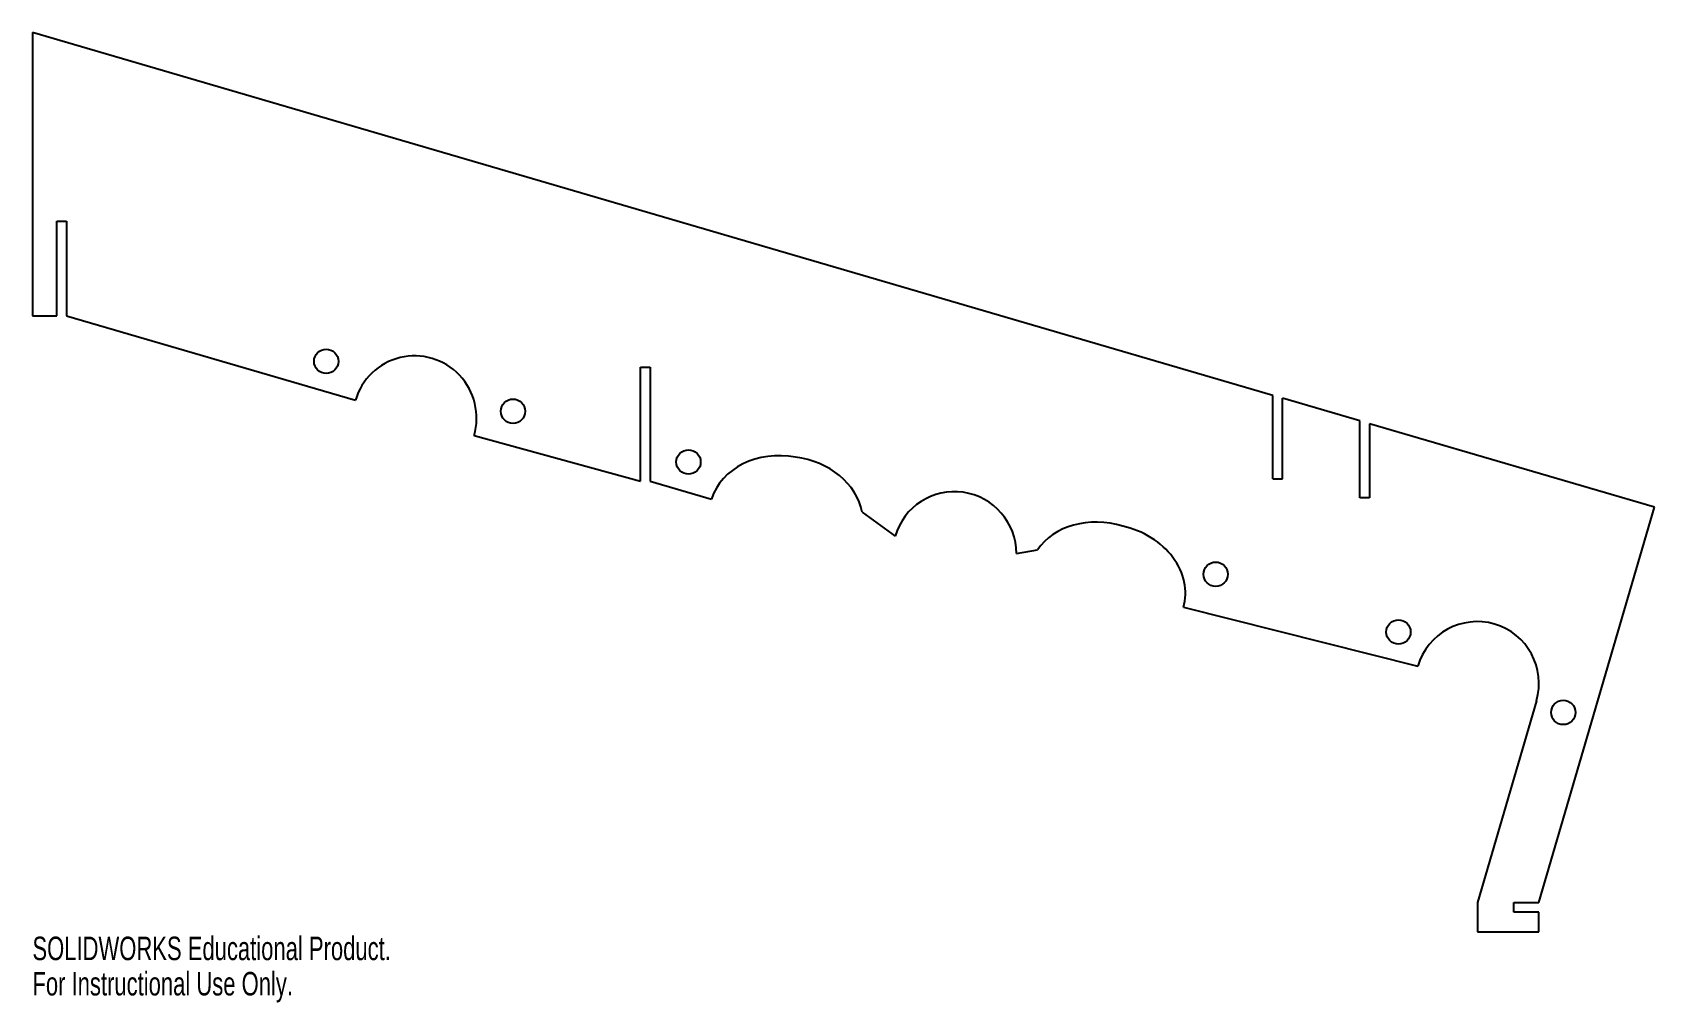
# Model space of a CAD drawing. Header units: millimetres. Extents: x 1243 to 1576, y 134 to 334.
import ezdxf

# ---------------------------------------------------------------- set-up
doc = ezdxf.new("R2010")
doc.units = ezdxf.units.MM
doc.styles.add('SLDTEXTSTYLE0', font='TXT', dxfattribs={"width": 0.7})

msp = doc.modelspace()

# ---------------------------------------------------------------- linework, layer by layer
at = {"color": 7, "linetype": 'Continuous', "lineweight": 25}
for p, q in [((1498, 259.17), (1243, 333.76)), ((1243, 333.76), (1243, 275.56)), ((1248, 275.56), (1248, 295)), ((1248, 295), (1250, 295)), ((1250, 295), (1250, 275.56)), ((1243, 275.56), (1248, 275.56)), ((1250, 275.56), (1309.39, 258.18)), ((1368, 241.57), (1368, 265)), ((1368, 265), (1370, 265)), ((1370, 265), (1370, 241.57)), ((1498, 242.01), (1498, 259.17)), ((1515.85, 253.95), (1500, 258.59)), ((1500, 242.01), (1500, 258.59)), ((1515.85, 238.11), (1515.85, 253.95)), ((1333.79, 250.93), (1368, 241.57)), ((1576.46, 236.22), (1517.85, 253.37)), ((1517.85, 253.37), (1517.85, 238.11)), ((1370, 241.57), (1382.6, 237.88)), ((1498, 242.01), (1500, 242.01)), ((1517.85, 238.11), (1515.85, 238.11)), ((1413.58, 235.21), (1420.35, 230.29)), ((1552.7, 155), (1576.46, 236.22)), ((1445.28, 226.69), (1449.58, 227.46)), ((1479.62, 215.65), (1527.81, 203.57)), ((1552.19, 196.43), (1540.07, 155)), ((1540.07, 155), (1540.07, 149)), ((1547.5, 153), (1547.5, 155)), ((1547.5, 155), (1552.7, 155)), ((1552.7, 153), (1547.5, 153)), ((1552.7, 149), (1552.7, 153)), ((1540.07, 149), (1552.7, 149))]:
    msp.add_line(p, q, dxfattribs=at)
for centre in [(1303.39, 266.18), (1341.79, 255.93), (1377.86, 245.51), (1486.23, 222.44), (1523.81, 210.57), (1557.69, 194.04)]:
    msp.add_circle(centre, 2.5, dxfattribs=at)
msp.add_arc((1540, 200), 12.7, 343.6958, 163.6958, dxfattribs=at)
for centre, major_axis, ratio, start_param, end_param in [((1321.59, 254.56), (5.35, -11.58), 0.995535, 0.851609, 3.993202), ((1397.3, 234.03), (15.05, -2.32), 0.833925, 1.527328, 3.017726), ((1398.6, 233.83), (15.05, -2.32), 0.833925, 0.29068, 1.614265), ((1432.56, 226.69), (-9.45, 8.53), 0.997433, 3.877398, 6.732144), ((1463.21, 220.25), (15.1, -3.98), 0.813281, 1.524964, 2.862496), ((1464.59, 219.88), (15.1, -3.98), 0.813281, 6.262756, 7.899814)]:
    msp.add_ellipse(centre, major_axis=major_axis, ratio=ratio, start_param=start_param, end_param=end_param, dxfattribs=at)

# ---------------------------------------------------------------- texts
at = {"color": 7, "linetype": 'Continuous', "char_height": 4.8336, "attachment_point": 1, "style": 'SLDTEXTSTYLE0'}
for s, insert in [('SOLIDWORKS Educational Product.', (1243, 147.98)), ('For Instructional Use Only.', (1243, 140.73))]:
    msp.add_mtext(s, dxfattribs=dict(at, insert=insert))

doc.saveas('drawing.dxf')
